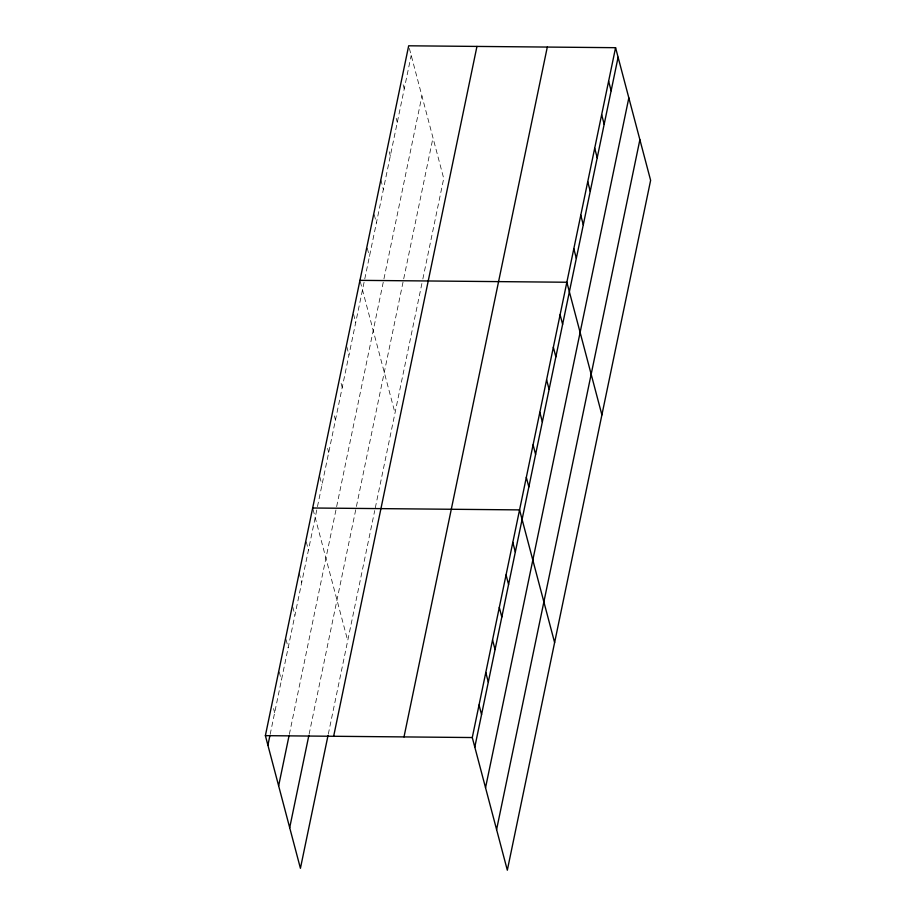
<?xml version="1.0" encoding="UTF-8"?>
<svg xmlns="http://www.w3.org/2000/svg" width="916" height="916" viewBox="0 0 916 916"><rect width="100%" height="100%" fill="white"/><g stroke="black" fill="none" stroke-linecap="round" stroke-linejoin="round"><path stroke-width="0.69" stroke-dasharray="4.58 3.44" d="M270.163 734.369L411.204 55.372M289.341 734.346L383.655 280.273M383.941 278.876L421.933 95.985M309.116 734.185L403.418 280.239M403.704 278.842L432.993 137.835M328.294 734.151L374.736 510.567M375.297 507.865L422.551 280.376M422.849 278.979L443.722 178.46L409.04 47.163M403.155 84.776L404.242 88.875M396.204 118.278L397.281 122.378M389.243 151.793L390.319 155.892M380.838 179.822L383.357 189.394M374.232 214.699L376.407 222.897M367.282 248.213L369.446 256.411M360.32 281.716L395.002 413.002M353.565 314.234L355.729 322.432M346.809 346.752L348.973 354.961M341.13 383.38L342.218 387.479M334.374 415.898L335.462 419.997M327.619 448.416L328.707 452.527M319.787 476.847L321.951 485.045M313.032 509.365L347.714 640.65M306.276 541.883L308.44 550.081M299.154 573.038L301.685 582.61M292.765 606.93L294.929 615.128M286.01 639.448L288.174 647.646M279.254 671.966L281.418 680.176M273.575 708.595L274.663 712.694"/><path stroke-width="1.37" d="M328.02 735.514L300.425 868.311L265.377 735.651L408.673 45.8L615.575 47.689L650.623 180.349L507.327 870.2L472.278 737.54L615.575 47.689M267.907 745.212L269.876 735.731M278.636 785.836L289.055 735.697M289.696 827.686L308.841 735.537M333.653 736.269L476.95 46.43M404.002 736.911L547.299 47.071M474.797 747.113L618.094 57.261M485.537 787.726L628.834 97.886M496.587 829.575L639.883 139.736M359.954 280.353L566.855 282.243L601.904 414.902M312.665 508.002L519.567 509.891L554.615 642.551M265.377 735.651L472.278 737.54M608.613 81.203L611.132 90.764M601.652 114.706L604.182 124.278M594.69 148.22L597.221 157.781M587.728 181.723L590.259 191.284M580.767 215.226L583.297 224.798M573.805 248.74L576.336 258.301M560.1 314.76L562.619 324.333M553.344 347.29L555.863 356.851M546.589 379.808L549.108 389.369M539.833 412.326L542.352 421.898M533.078 444.844L535.597 454.416M526.322 477.373L528.841 486.934M512.811 542.409L515.33 551.982M506.056 574.939L508.575 584.5M499.3 607.457L501.819 617.018M492.545 639.975L495.064 649.547M485.789 672.493L488.308 682.065M479.034 705.022L481.553 714.583"/></g></svg>
